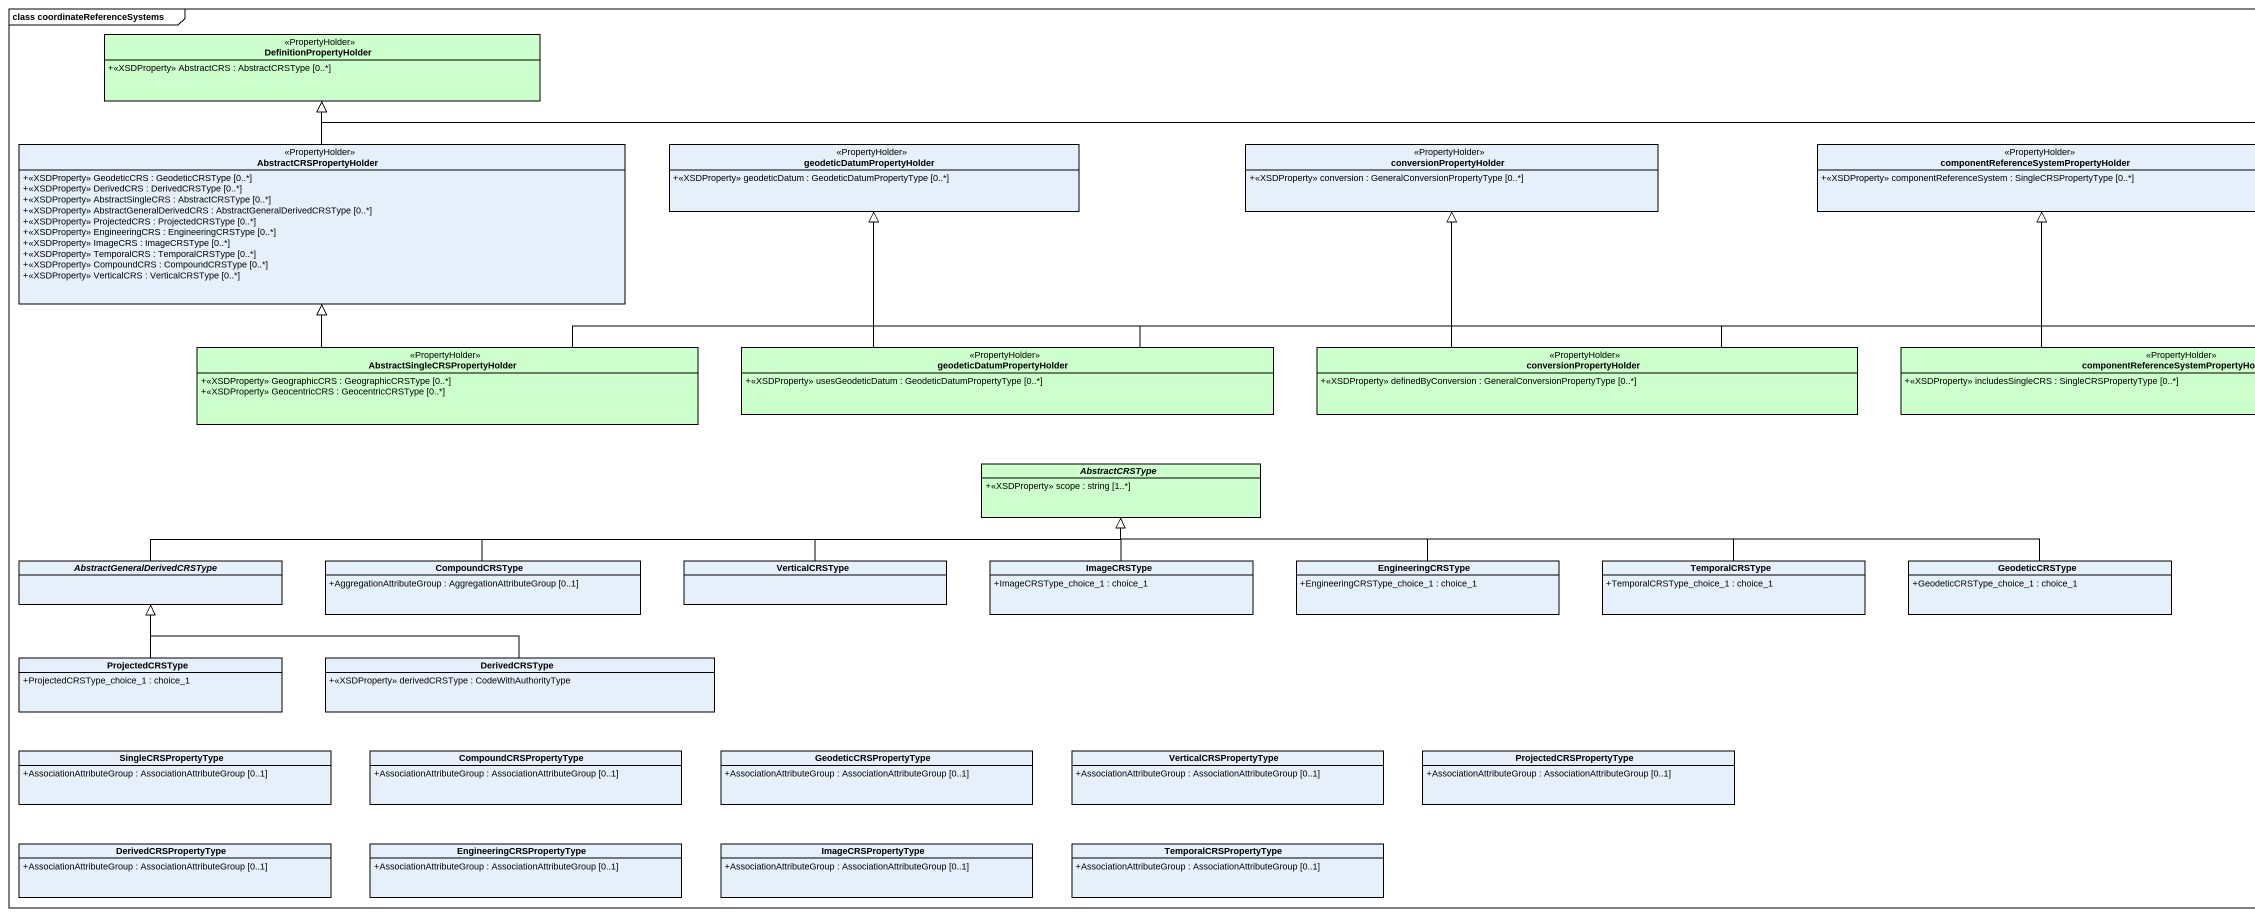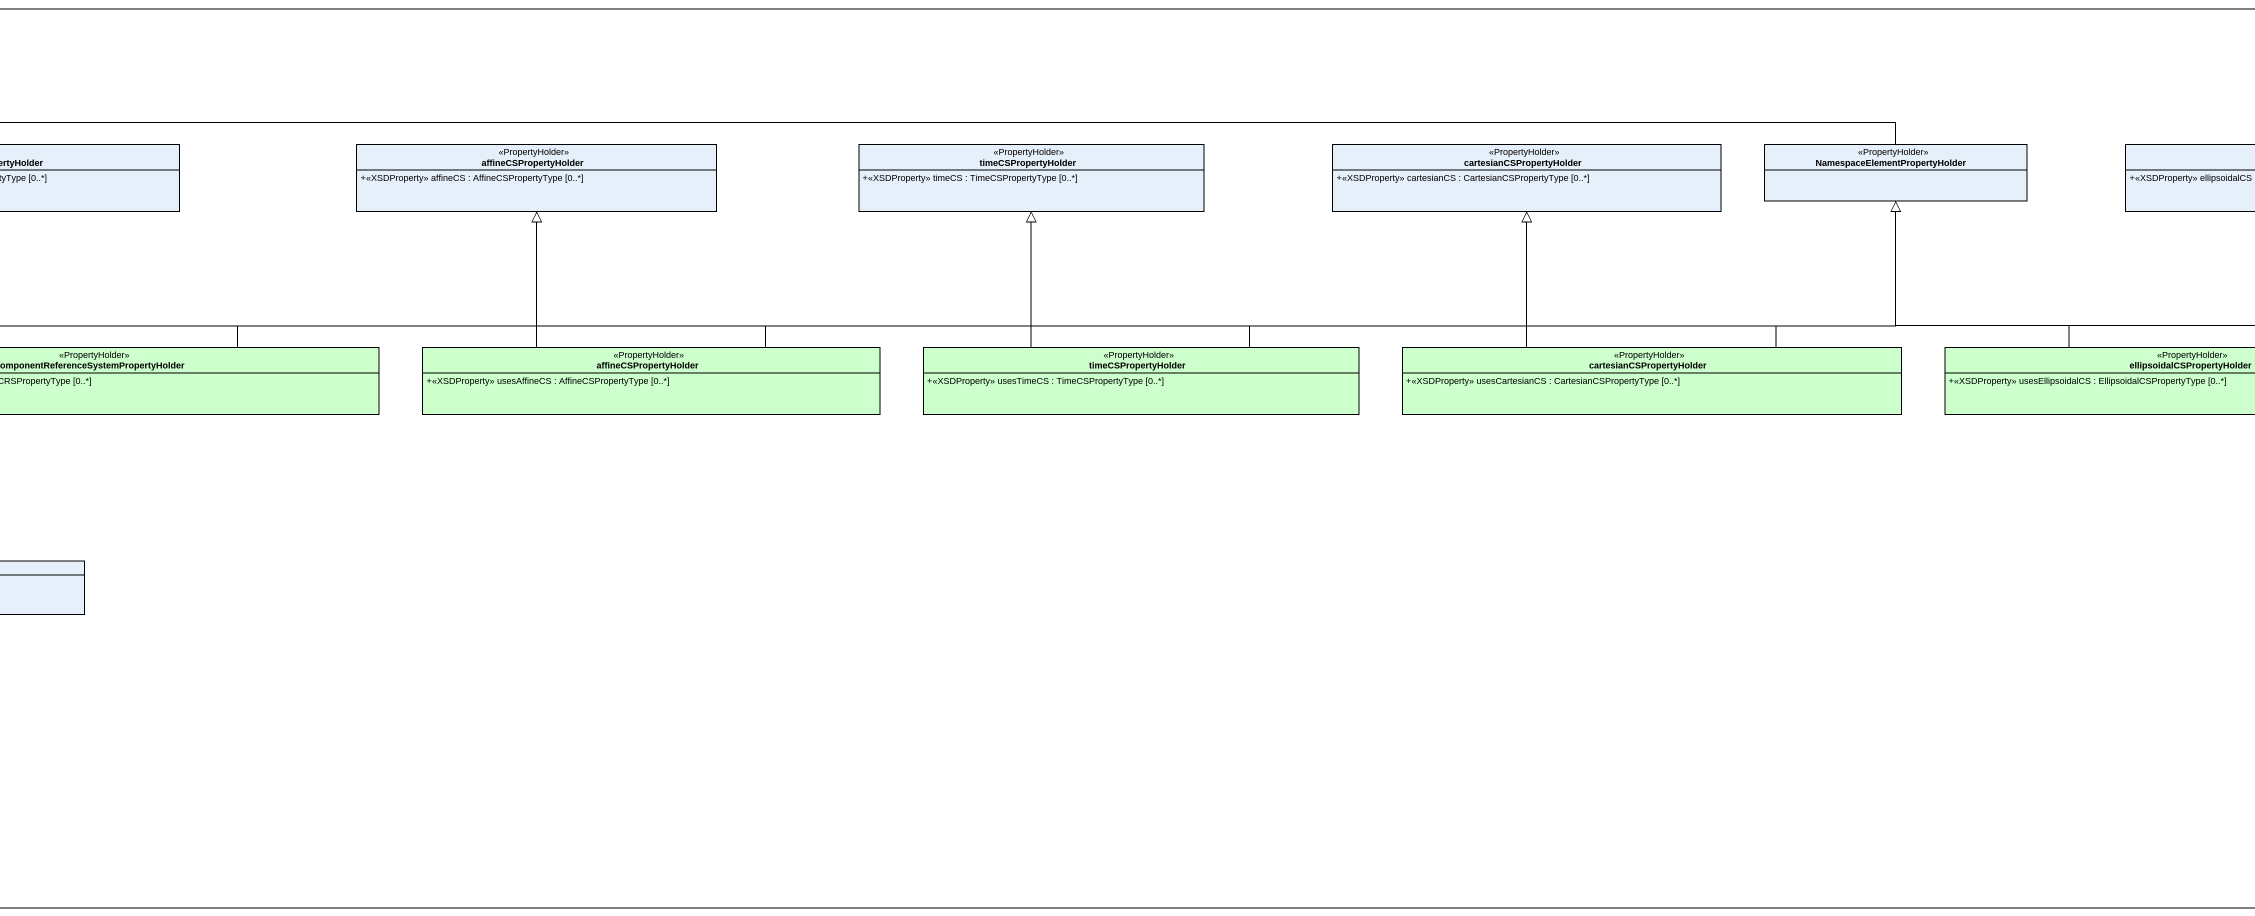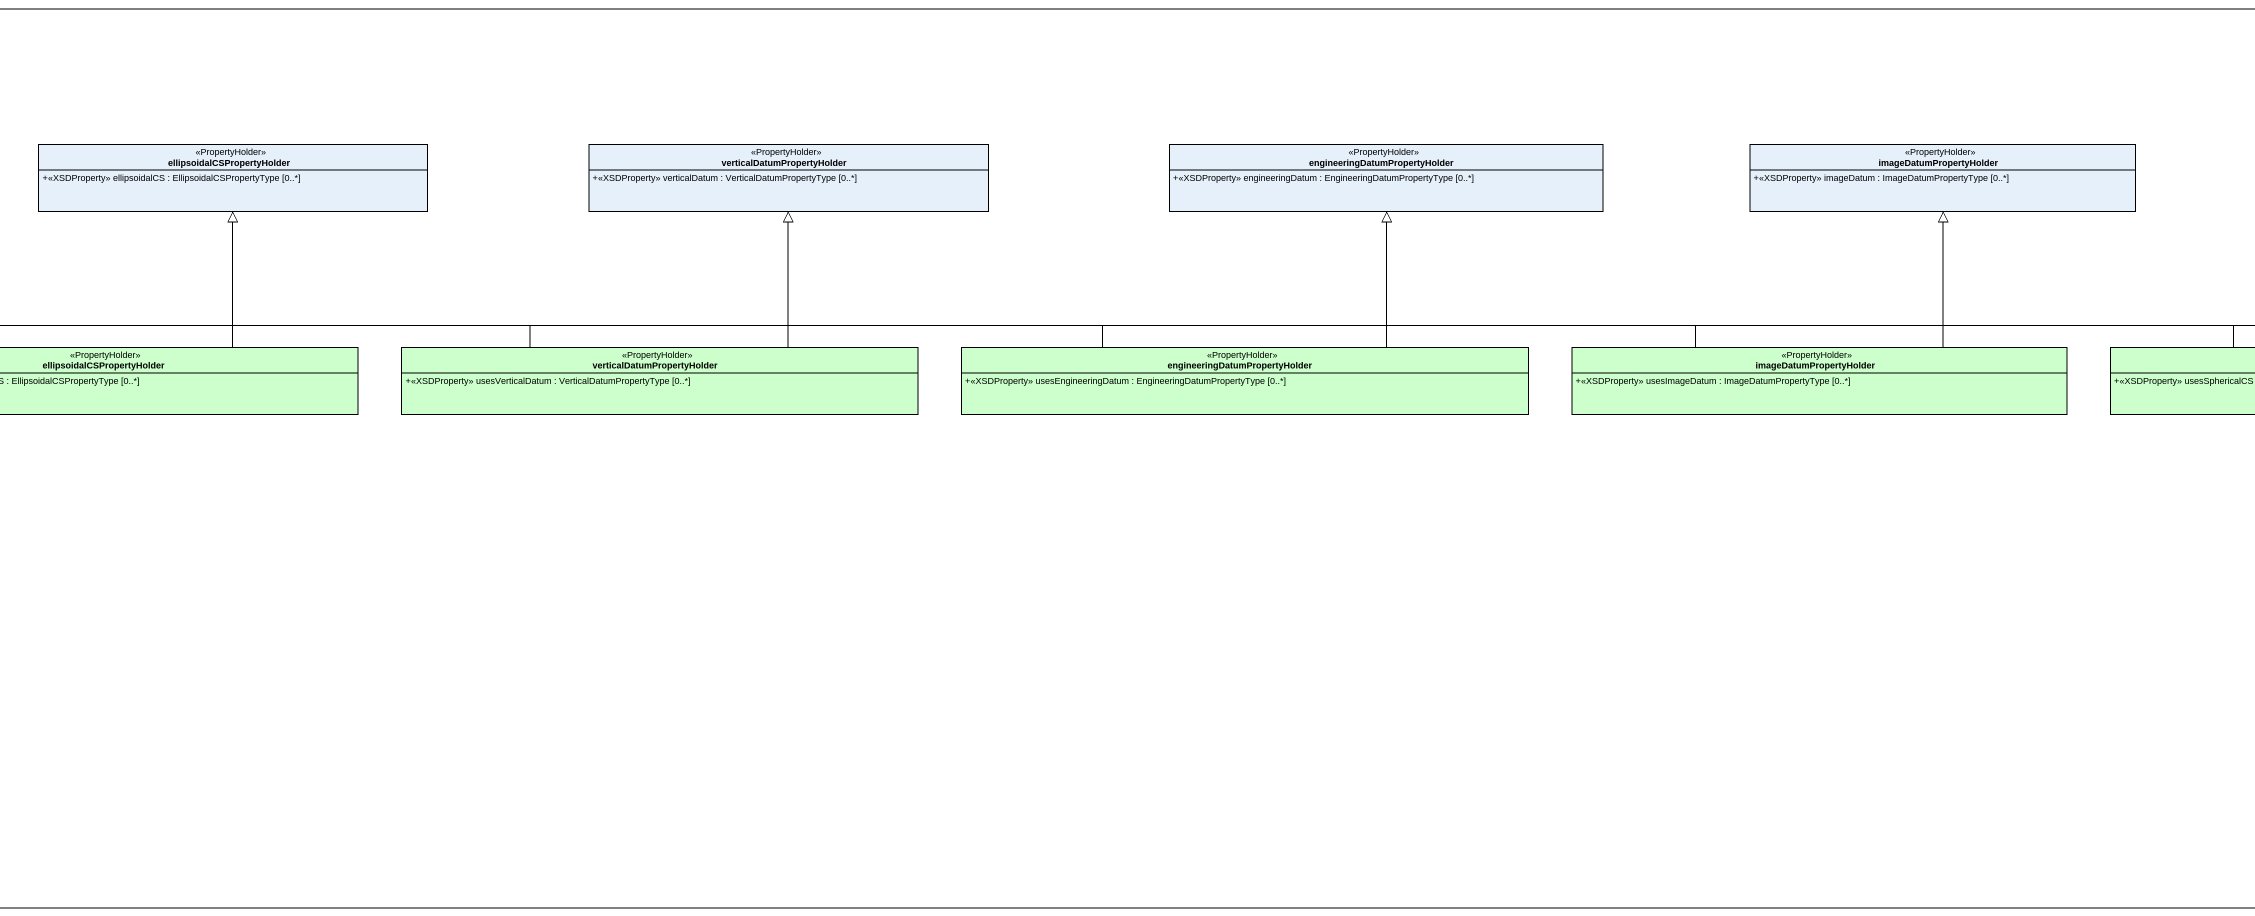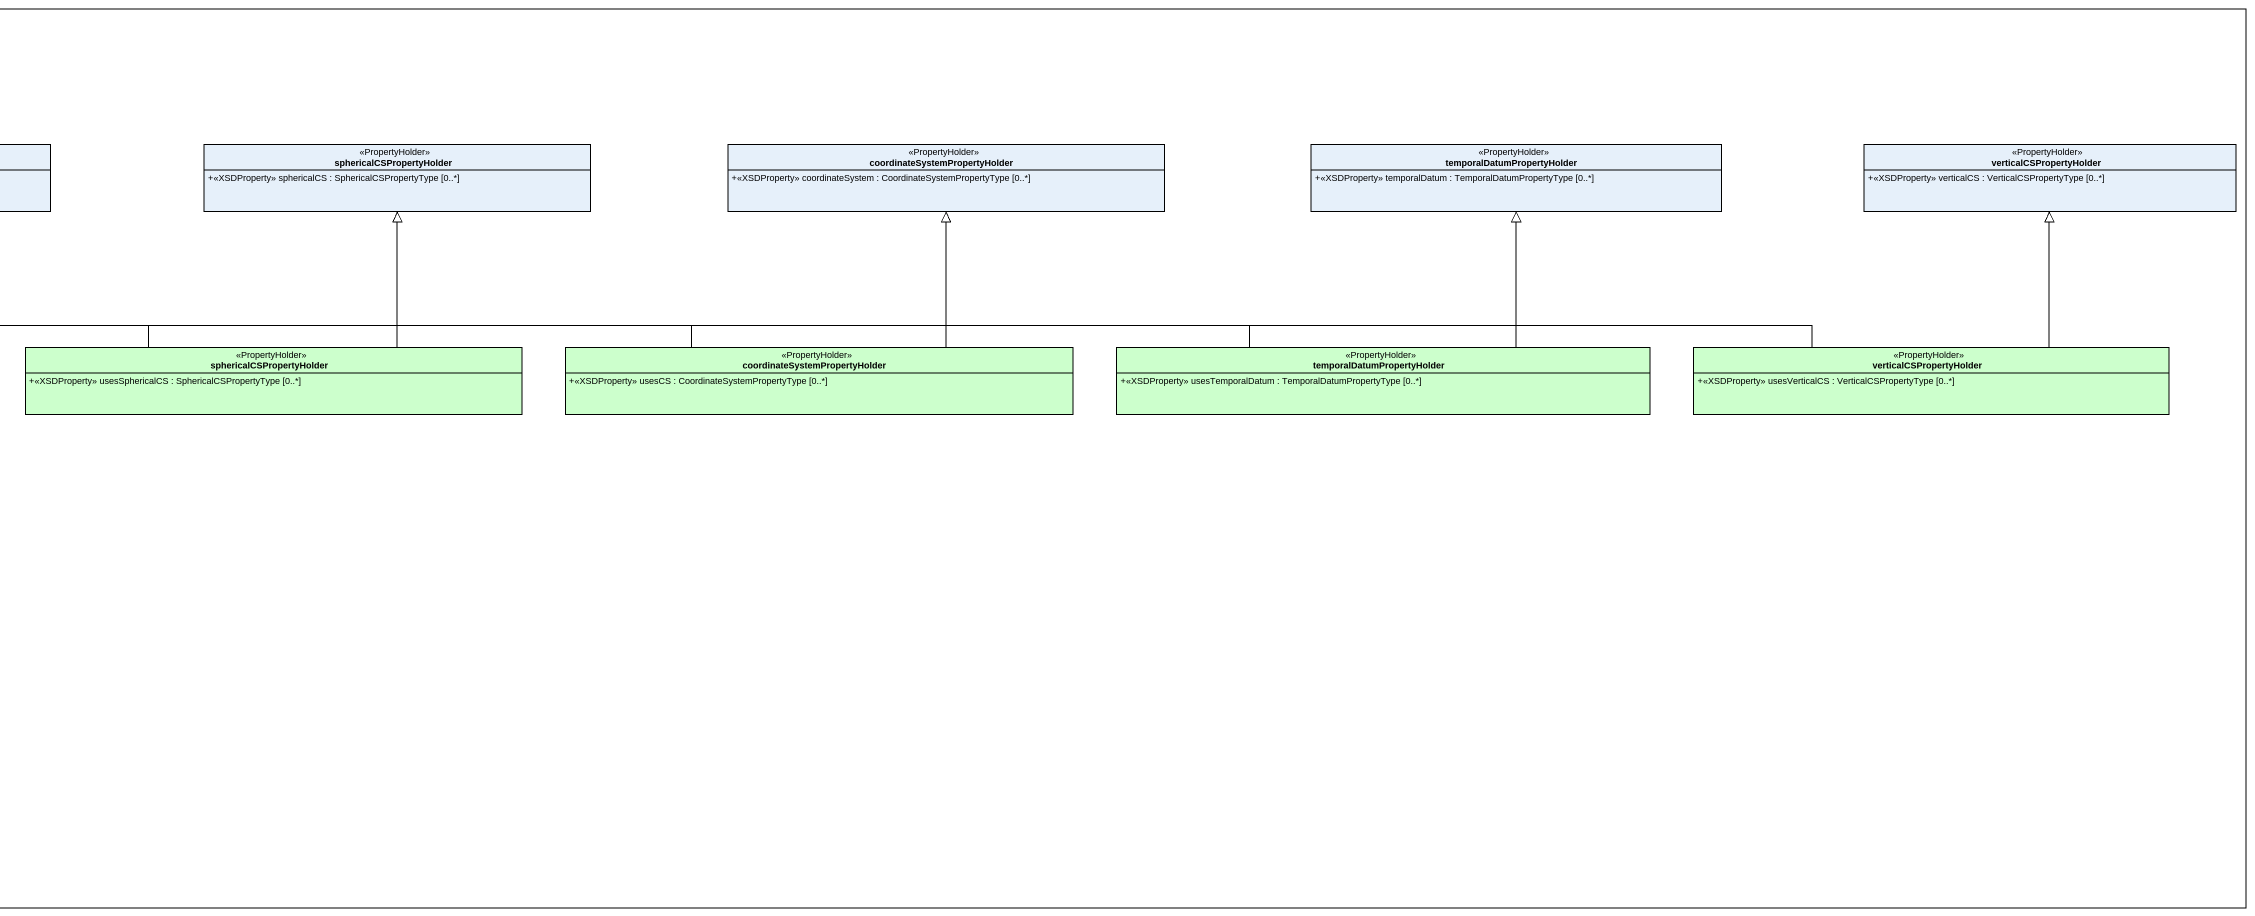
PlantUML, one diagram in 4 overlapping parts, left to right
@startuml
mainframe class coordinateReferenceSystems
hide circle
hide empty members
skinparam classAttributeIconSize 0
class DefinitionPropertyHolder <<PropertyHolder>> #CCFFCC {
  +<<XSDProperty>> AbstractCRS : AbstractCRSType [0..*]
}
class AbstractCRSPropertyHolder <<PropertyHolder>> {
  +<<XSDProperty>> GeodeticCRS : GeodeticCRSType [0..*]
  +<<XSDProperty>> DerivedCRS : DerivedCRSType [0..*]
  +<<XSDProperty>> AbstractSingleCRS : AbstractCRSType [0..*]
  +<<XSDProperty>> AbstractGeneralDerivedCRS : AbstractGeneralDerivedCRSType [0..*]
  +<<XSDProperty>> ProjectedCRS : ProjectedCRSType [0..*]
  +<<XSDProperty>> EngineeringCRS : EngineeringCRSType [0..*]
  +<<XSDProperty>> ImageCRS : ImageCRSType [0..*]
  +<<XSDProperty>> TemporalCRS : TemporalCRSType [0..*]
  +<<XSDProperty>> CompoundCRS : CompoundCRSType [0..*]
  +<<XSDProperty>> VerticalCRS : VerticalCRSType [0..*]
}
class geodeticDatumPropertyHolder <<PropertyHolder>> {
  +<<XSDProperty>> geodeticDatum : GeodeticDatumPropertyType [0..*]
}
class conversionPropertyHolder <<PropertyHolder>> {
  +<<XSDProperty>> conversion : GeneralConversionPropertyType [0..*]
}
class "componentReferenceSystemPropertyHolder" as componentReferenceSystemProp <<PropertyHolder>> {
  +<<XSDProperty>> componentReferenceSystem : SingleCRSPropertyType [0..*]
}
class affineCSPropertyHolder <<PropertyHolder>> {
  +<<XSDProperty>> affineCS : AffineCSPropertyType [0..*]
}
class timeCSPropertyHolder <<PropertyHolder>> {
  +<<XSDProperty>> timeCS : TimeCSPropertyType [0..*]
}
class cartesianCSPropertyHolder <<PropertyHolder>> {
  +<<XSDProperty>> cartesianCS : CartesianCSPropertyType [0..*]
}
class "NamespaceElementPropertyHolder" as NamespaceElementPropertyHold <<PropertyHolder>>
class ellipsoidalCSPropertyHolder <<PropertyHolder>> {
  +<<XSDProperty>> ellipsoidalCS : EllipsoidalCSPropertyType [0..*]
}
class verticalDatumPropertyHolder <<PropertyHolder>> {
  +<<XSDProperty>> verticalDatum : VerticalDatumPropertyType [0..*]
}
class "engineeringDatumPropertyHolder" as engineeringDatumPropertyHold <<PropertyHolder>> {
  +<<XSDProperty>> engineeringDatum : EngineeringDatumPropertyType [0..*]
}
class imageDatumPropertyHolder <<PropertyHolder>> {
  +<<XSDProperty>> imageDatum : ImageDatumPropertyType [0..*]
}
class sphericalCSPropertyHolder <<PropertyHolder>> {
  +<<XSDProperty>> sphericalCS : SphericalCSPropertyType [0..*]
}
class "coordinateSystemPropertyHolder" as coordinateSystemPropertyHold <<PropertyHolder>> {
  +<<XSDProperty>> coordinateSystem : CoordinateSystemPropertyType [0..*]
}
class temporalDatumPropertyHolder <<PropertyHolder>> {
  +<<XSDProperty>> temporalDatum : TemporalDatumPropertyType [0..*]
}
class verticalCSPropertyHolder <<PropertyHolder>> {
  +<<XSDProperty>> verticalCS : VerticalCSPropertyType [0..*]
}
class "AbstractSingleCRSPropertyHolder" as AbstractSingleCRSPropertyHol <<PropertyHolder>> #CCFFCC {
  +<<XSDProperty>> GeographicCRS : GeographicCRSType [0..*]
  +<<XSDProperty>> GeocentricCRS : GeocentricCRSType [0..*]
}
class "geodeticDatumPropertyHolder" as geodeticDatumPropertyHolder_2 <<PropertyHolder>> #CCFFCC {
  +<<XSDProperty>> usesGeodeticDatum : GeodeticDatumPropertyType [0..*]
}
class "conversionPropertyHolder" as conversionPropertyHolder_2 <<PropertyHolder>> #CCFFCC {
  +<<XSDProperty>> definedByConversion : GeneralConversionPropertyType [0..*]
}
class "componentReferenceSystemPropertyHolder" as componentReferenceSystemProp_2 <<PropertyHolder>> #CCFFCC {
  +<<XSDProperty>> includesSingleCRS : SingleCRSPropertyType [0..*]
}
class "affineCSPropertyHolder" as affineCSPropertyHolder_2 <<PropertyHolder>> #CCFFCC {
  +<<XSDProperty>> usesAffineCS : AffineCSPropertyType [0..*]
}
class "timeCSPropertyHolder" as timeCSPropertyHolder_2 <<PropertyHolder>> #CCFFCC {
  +<<XSDProperty>> usesTimeCS : TimeCSPropertyType [0..*]
}
class "cartesianCSPropertyHolder" as cartesianCSPropertyHolder_2 <<PropertyHolder>> #CCFFCC {
  +<<XSDProperty>> usesCartesianCS : CartesianCSPropertyType [0..*]
}
class "ellipsoidalCSPropertyHolder" as ellipsoidalCSPropertyHolder_2 <<PropertyHolder>> #CCFFCC {
  +<<XSDProperty>> usesEllipsoidalCS : EllipsoidalCSPropertyType [0..*]
}
class "verticalDatumPropertyHolder" as verticalDatumPropertyHolder_2 <<PropertyHolder>> #CCFFCC {
  +<<XSDProperty>> usesVerticalDatum : VerticalDatumPropertyType [0..*]
}
class "engineeringDatumPropertyHolder" as engineeringDatumPropertyHold_2 <<PropertyHolder>> #CCFFCC {
  +<<XSDProperty>> usesEngineeringDatum : EngineeringDatumPropertyType [0..*]
}
class "imageDatumPropertyHolder" as imageDatumPropertyHolder_2 <<PropertyHolder>> #CCFFCC {
  +<<XSDProperty>> usesImageDatum : ImageDatumPropertyType [0..*]
}
class "sphericalCSPropertyHolder" as sphericalCSPropertyHolder_2 <<PropertyHolder>> #CCFFCC {
  +<<XSDProperty>> usesSphericalCS : SphericalCSPropertyType [0..*]
}
class "coordinateSystemPropertyHolder" as coordinateSystemPropertyHold_2 <<PropertyHolder>> #CCFFCC {
  +<<XSDProperty>> usesCS : CoordinateSystemPropertyType [0..*]
}
class "temporalDatumPropertyHolder" as temporalDatumPropertyHolder_2 <<PropertyHolder>> #CCFFCC {
  +<<XSDProperty>> usesTemporalDatum : TemporalDatumPropertyType [0..*]
}
class "verticalCSPropertyHolder" as verticalCSPropertyHolder_2 <<PropertyHolder>> #CCFFCC {
  +<<XSDProperty>> usesVerticalCS : VerticalCSPropertyType [0..*]
}
abstract class AbstractCRSType #CCFFCC {
  +<<XSDProperty>> scope : string [1..*]
}
abstract class "AbstractGeneralDerivedCRSType" as AbstractGeneralDerivedCRSTyp
class CompoundCRSType {
  +AggregationAttributeGroup : AggregationAttributeGroup [0..1]
}
class VerticalCRSType
class ImageCRSType {
  +ImageCRSType_choice_1 : choice_1
}
class EngineeringCRSType {
  +EngineeringCRSType_choice_1 : choice_1
}
class TemporalCRSType {
  +TemporalCRSType_choice_1 : choice_1
}
class GeodeticCRSType {
  +GeodeticCRSType_choice_1 : choice_1
}
class ProjectedCRSType {
  +ProjectedCRSType_choice_1 : choice_1
}
class DerivedCRSType {
  +<<XSDProperty>> derivedCRSType : CodeWithAuthorityType
}
class SingleCRSPropertyType {
  +AssociationAttributeGroup : AssociationAttributeGroup [0..1]
}
class CompoundCRSPropertyType {
  +AssociationAttributeGroup : AssociationAttributeGroup [0..1]
}
class GeodeticCRSPropertyType {
  +AssociationAttributeGroup : AssociationAttributeGroup [0..1]
}
class VerticalCRSPropertyType {
  +AssociationAttributeGroup : AssociationAttributeGroup [0..1]
}
class ProjectedCRSPropertyType {
  +AssociationAttributeGroup : AssociationAttributeGroup [0..1]
}
class DerivedCRSPropertyType {
  +AssociationAttributeGroup : AssociationAttributeGroup [0..1]
}
class EngineeringCRSPropertyType {
  +AssociationAttributeGroup : AssociationAttributeGroup [0..1]
}
class ImageCRSPropertyType {
  +AssociationAttributeGroup : AssociationAttributeGroup [0..1]
}
class TemporalCRSPropertyType {
  +AssociationAttributeGroup : AssociationAttributeGroup [0..1]
}
AbstractCRSPropertyHolder -up-|> DefinitionPropertyHolder
NamespaceElementPropertyHold -left-|> DefinitionPropertyHolder
AbstractSingleCRSPropertyHol -up-|> AbstractCRSPropertyHolder
AbstractSingleCRSPropertyHol -right-|> NamespaceElementPropertyHold
geodeticDatumPropertyHolder_2 -up-|> geodeticDatumPropertyHolder
geodeticDatumPropertyHolder_2 -right-|> NamespaceElementPropertyHold
conversionPropertyHolder_2 -up-|> conversionPropertyHolder
conversionPropertyHolder_2 -right-|> NamespaceElementPropertyHold
componentReferenceSystemProp_2 -up-|> componentReferenceSystemProp
componentReferenceSystemProp_2 -right-|> NamespaceElementPropertyHold
affineCSPropertyHolder_2 -up-|> affineCSPropertyHolder
affineCSPropertyHolder_2 -right-|> NamespaceElementPropertyHold
timeCSPropertyHolder_2 -up-|> timeCSPropertyHolder
timeCSPropertyHolder_2 -right-|> NamespaceElementPropertyHold
cartesianCSPropertyHolder_2 -up-|> cartesianCSPropertyHolder
cartesianCSPropertyHolder_2 -up-|> NamespaceElementPropertyHold
ellipsoidalCSPropertyHolder_2 -up-|> NamespaceElementPropertyHold
ellipsoidalCSPropertyHolder_2 -up-|> ellipsoidalCSPropertyHolder
verticalDatumPropertyHolder_2 -left-|> NamespaceElementPropertyHold
verticalDatumPropertyHolder_2 -up-|> verticalDatumPropertyHolder
engineeringDatumPropertyHold_2 -left-|> NamespaceElementPropertyHold
engineeringDatumPropertyHold_2 -up-|> engineeringDatumPropertyHold
imageDatumPropertyHolder_2 -left-|> NamespaceElementPropertyHold
imageDatumPropertyHolder_2 -up-|> imageDatumPropertyHolder
sphericalCSPropertyHolder_2 -left-|> NamespaceElementPropertyHold
sphericalCSPropertyHolder_2 -up-|> sphericalCSPropertyHolder
coordinateSystemPropertyHold_2 -left-|> NamespaceElementPropertyHold
coordinateSystemPropertyHold_2 -up-|> coordinateSystemPropertyHold
temporalDatumPropertyHolder_2 -left-|> NamespaceElementPropertyHold
temporalDatumPropertyHolder_2 -up-|> temporalDatumPropertyHolder
verticalCSPropertyHolder_2 -left-|> NamespaceElementPropertyHold
verticalCSPropertyHolder_2 -up-|> verticalCSPropertyHolder
AbstractGeneralDerivedCRSTyp -right-|> AbstractCRSType
CompoundCRSType -right-|> AbstractCRSType
VerticalCRSType -right-|> AbstractCRSType
ImageCRSType -up-|> AbstractCRSType
EngineeringCRSType -left-|> AbstractCRSType
TemporalCRSType -left-|> AbstractCRSType
GeodeticCRSType -left-|> AbstractCRSType
ProjectedCRSType -up-|> AbstractGeneralDerivedCRSTyp
DerivedCRSType -left-|> AbstractGeneralDerivedCRSTyp
@enduml
